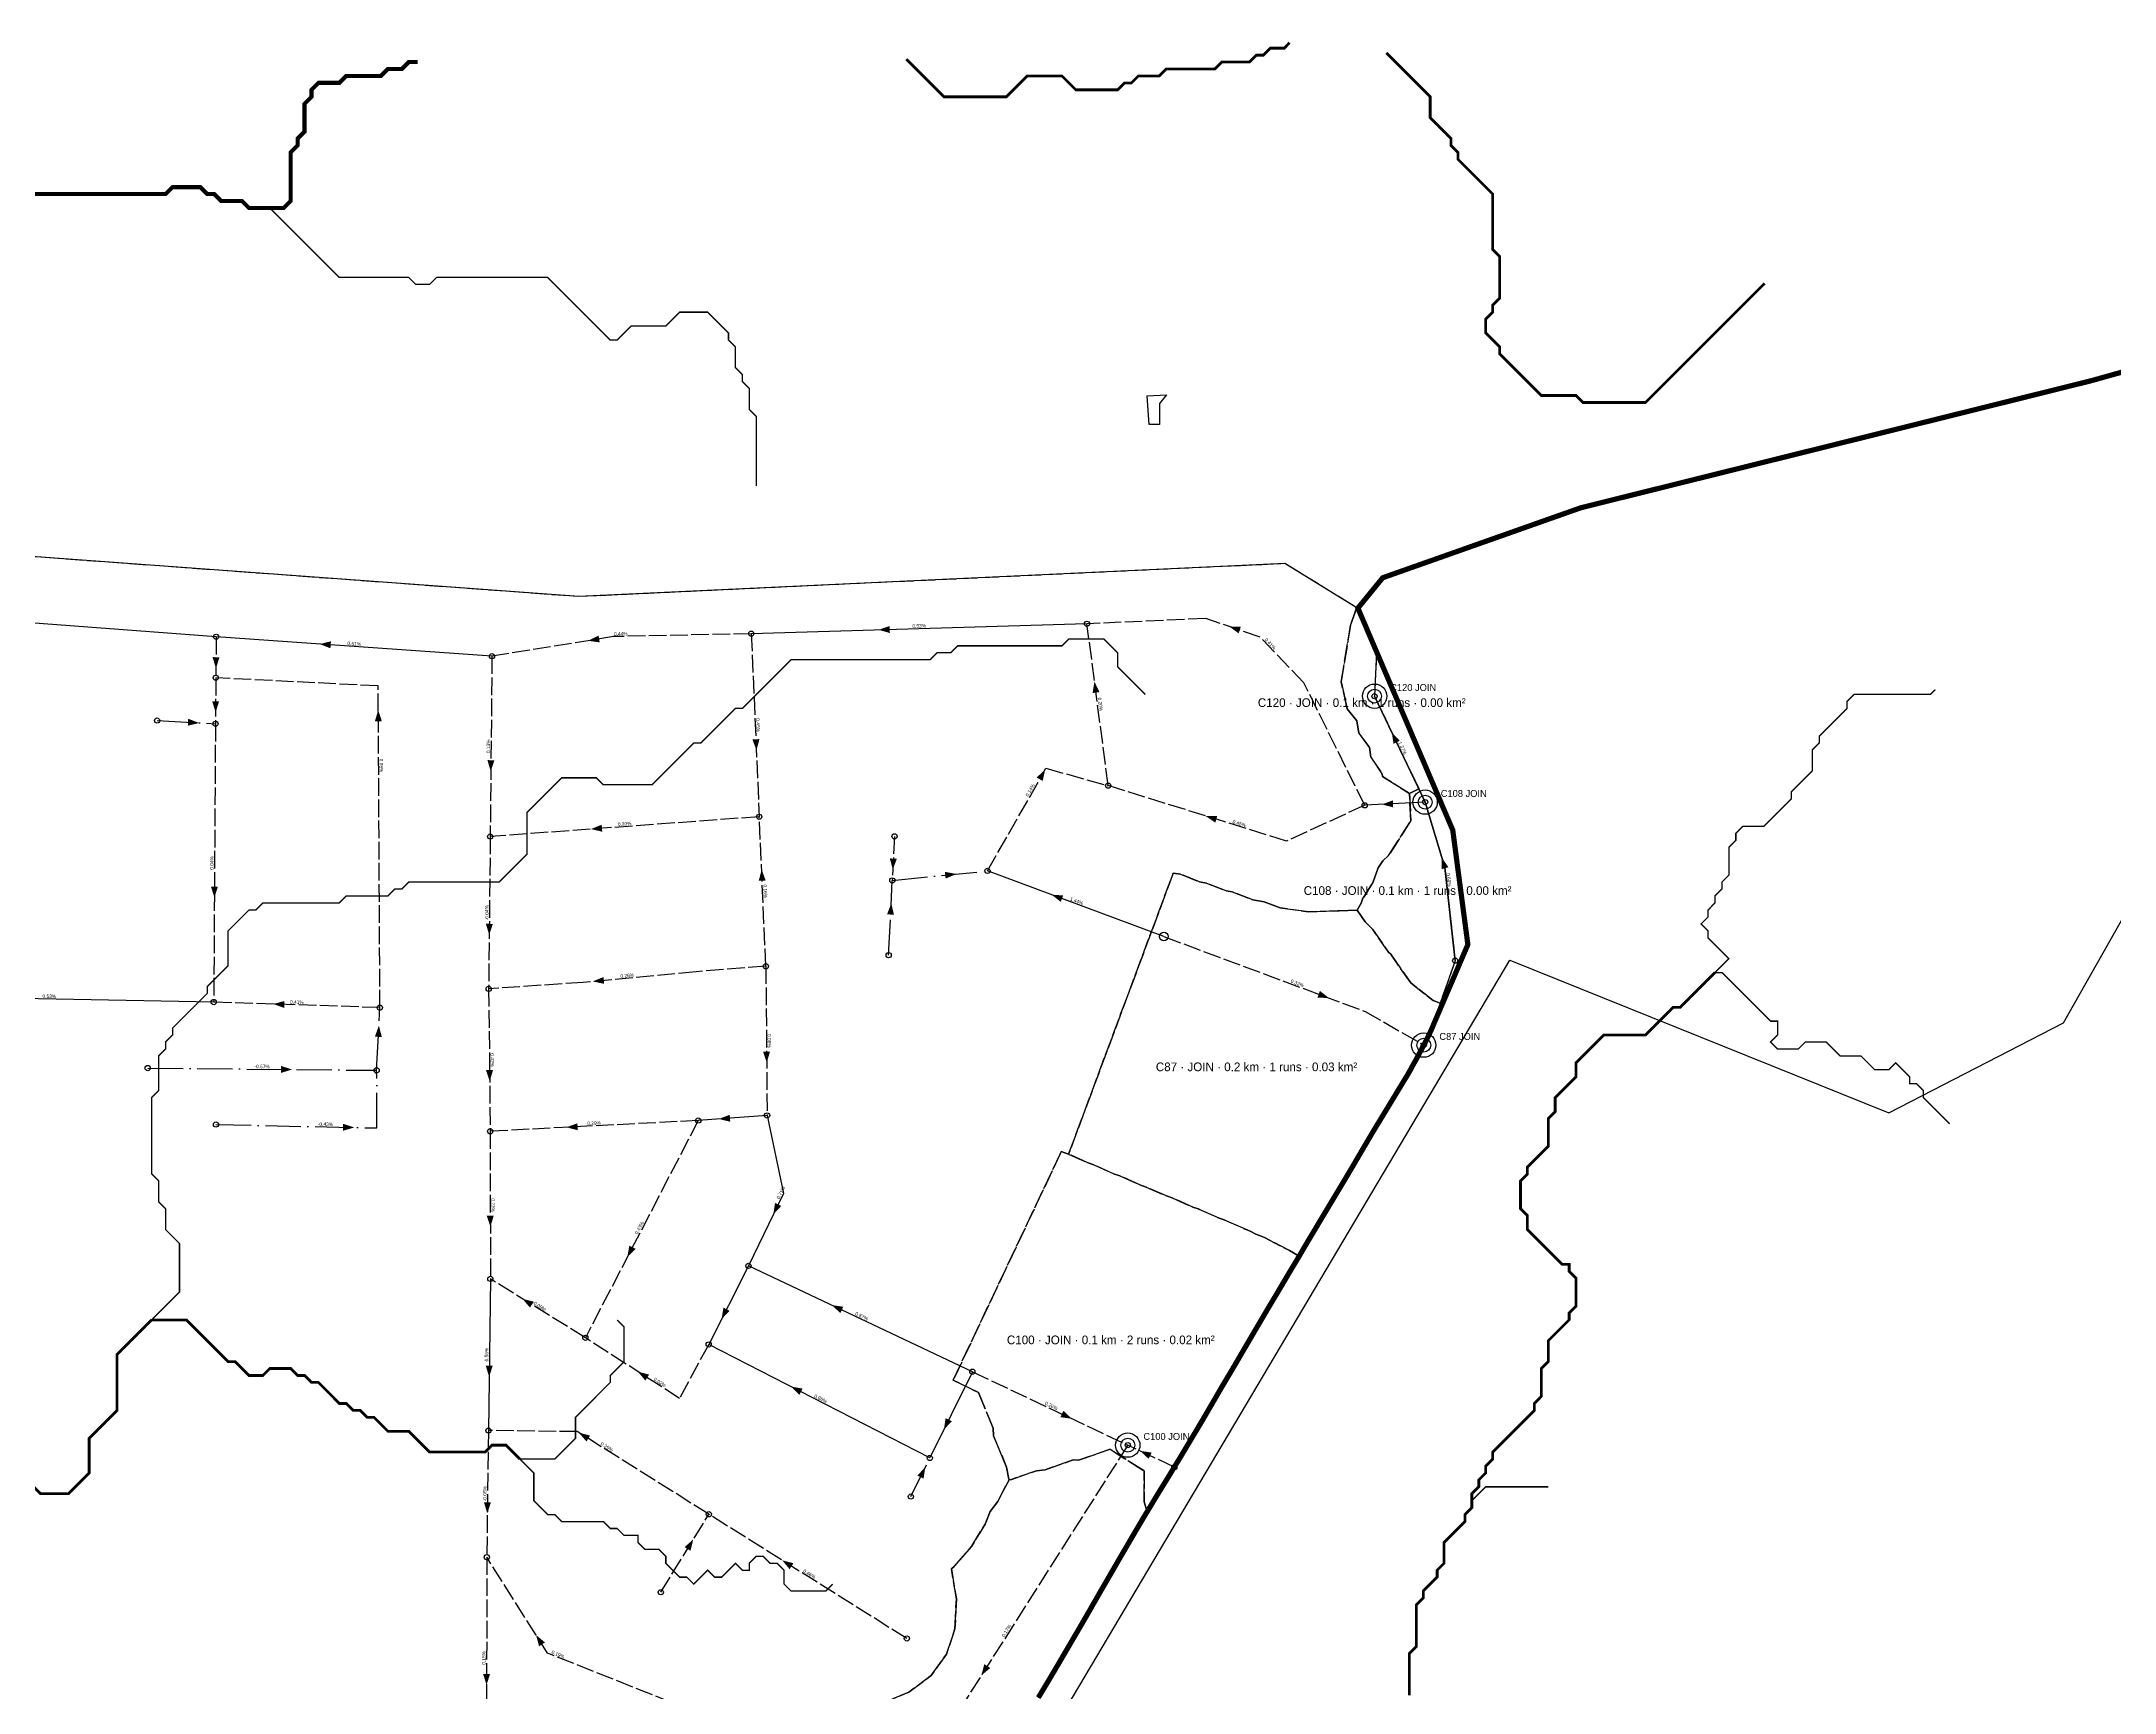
# Model space of a CAD drawing. Header units: metres. Extents: x 442821 to 452274, y 2561971 to 2571293.
# Drawn here: x 447168 to 448362, y 2566910 to 2567860 of the extents above; entities that cross this region are included whole.
import ezdxf
from ezdxf.enums import TextEntityAlignment as Align

# ---------------------------------------------------------------- set-up
doc = ezdxf.new("R2010")
doc.units = ezdxf.units.M
doc.header["$LTSCALE"] = 8
doc.linetypes.add('DASHDOT', pattern=[3.556, 2.54, -0.508, 0, -0.508])
doc.linetypes.add('DASHED', pattern=[1.524, 1.27, -0.254])
for name, color, linetype in [('A_ARROWS', 7, 'Continuous'), ('A_BUILT_2006', 252, 'Continuous'), ('A_CATCH_LABEL', 7, 'Continuous'), ('A_CATCHMENTS', 7, 'Continuous'), ('A_ENVELOPE', 3, 'Continuous'), ('A_GRADIENT', 8, 'Continuous'), ('A_JUNCTIONS', 8, 'Continuous'), ('A_MAIN_PIPE', 5, 'Continuous'), ('A_OUTLET_LABEL', 7, 'Continuous'), ('A_OUTLETS', 7, 'Continuous'), ('A_RUNS', 7, 'Continuous'), ('A_STREAMS', 5, 'Continuous'), ('A_WADI', 4, 'Continuous')]:
    doc.layers.add(name, color=color, linetype=linetype)

msp = doc.modelspace()

# ---------------------------------------------------------------- linework, layer by layer
at = {"layer": 'A_ARROWS', "color": 2}
for points in [[(447328.1, 2567513.5), (447334.7, 2567515.1), (447334.4, 2567511.1)], [(447482.8, 2567515.4), (447488.8, 2567518.4), (447489.4, 2567514.5)], [(447650, 2567521.7), (447656.4, 2567523.9), (447656.5, 2567519.9)], [(447851.9, 2567523.6), (447858.6, 2567523.5), (447857.3, 2567519.7)], [(447268.5, 2567499.5), (447266.5, 2567506), (447270.5, 2567505.9)], [(447774.3, 2567491.9), (447777.2, 2567485.8), (447773.2, 2567485.3)], [(447268.3, 2567474.2), (447266.3, 2567480.6), (447270.3, 2567480.6)], [(447258.8, 2567468.1), (447252.3, 2567466.5), (447252.5, 2567470.5)], [(447361.9, 2567475.5), (447364, 2567469.1), (447360, 2567469.1)], [(447579.7, 2567452.3), (447577.4, 2567458.6), (447581.4, 2567458.8)], [(447426.7, 2567440.2), (447424.8, 2567446.7), (447428.8, 2567446.6)], [(447745.9, 2567441.2), (447744.5, 2567434.7), (447741, 2567436.7)], [(447939.8, 2567421.2), (447946.1, 2567423.5), (447946.3, 2567419.5)], [(447484.4, 2567407), (447490.6, 2567409.5), (447490.9, 2567405.5)], [(447838.3, 2567414.5), (447845, 2567414.6), (447843.9, 2567410.7)], [(447582.7, 2567383.7), (447585, 2567377.4), (447581, 2567377.2)], [(447658.2, 2567383.6), (447656.5, 2567390.1), (447660.5, 2567389.9)], [(447694.8, 2567381.1), (447688.6, 2567378.5), (447688.2, 2567382.4)], [(447267.6, 2567367.5), (447265.6, 2567373.9), (447269.6, 2567373.9)], [(447657.3, 2567364.2), (447658.9, 2567357.7), (447654.9, 2567357.9)], [(447749.6, 2567369.2), (447756.3, 2567368.8), (447754.9, 2567365.1)], [(447425.8, 2567346.1), (447423.9, 2567352.5), (447427.9, 2567352.4)], [(447485.4, 2567319.3), (447491.6, 2567321.8), (447492, 2567317.9)], [(447301.5, 2567306.3), (447307.9, 2567308), (447307.8, 2567304)], [(447362.3, 2567293.8), (447364, 2567287.3), (447360, 2567287.5)], [(447585.6, 2567272.5), (447583.5, 2567278.9), (447587.5, 2567278.9)], [(447312.3, 2567268.6), (447305.9, 2567266.6), (447305.9, 2567270.6)], [(447426.1, 2567261.8), (447424, 2567268.2), (447428, 2567268.2)], [(447558, 2567240.1), (447564.3, 2567242.5), (447564.6, 2567238.5)], [(447348.1, 2567235.2), (447341.6, 2567233.3), (447341.7, 2567237.3)], [(447470.3, 2567235.3), (447476.6, 2567237.6), (447476.8, 2567233.6)], [(447589.4, 2567185.1), (447590.4, 2567191.8), (447594, 2567190)], [(447426.5, 2567178), (447424.4, 2567184.4), (447428.4, 2567184.4)], [(447505.3, 2567160.6), (447506.5, 2567167.2), (447510.1, 2567165.3)], [(447445, 2567136.5), (447451.5, 2567134.9), (447449.3, 2567131.5)], [(447559.6, 2567124.8), (447560.7, 2567131.5), (447564.2, 2567129.6)], [(447623.1, 2567132.9), (447629.7, 2567132), (447628, 2567128.3)], [(447425.8, 2567091.6), (447423.8, 2567098.1), (447427.8, 2567098)], [(447511.4, 2567094.6), (447517.9, 2567092.9), (447515.7, 2567089.5)], [(447599.6, 2567086), (447606.2, 2567084.9), (447604.4, 2567081.3)], [(447687.6, 2567061.2), (447688.6, 2567067.8), (447692.2, 2567066.1)], [(447477.4, 2567059.5), (447483.9, 2567057.8), (447481.8, 2567054.4)], [(447676.9, 2567039.6), (447675.9, 2567033), (447672.3, 2567034.8)], [(447424.7, 2567013), (447422.8, 2567019.4), (447426.8, 2567019.4)], [(447543.3, 2566998), (447541.7, 2566991.5), (447538.3, 2566993.6)], [(447594.5, 2566986), (447601, 2566984.3), (447598.8, 2566980.9)], [(447452.8, 2566943), (447457.9, 2566938.7), (447454.5, 2566936.5)], [(447424.3, 2566914.2), (447422.3, 2566920.6), (447426.3, 2566920.6)]]:
    msp.add_solid(points, dxfattribs=at)
at = {"layer": 'A_ARROWS', "color": 3}
for points in [[(447945.5, 2567462.7), (447950.1, 2567457.8), (447946.5, 2567456.1)], [(447761.3, 2567067.5), (447754.7, 2567068.4), (447756.4, 2567072.1)], [(447800.6, 2567049), (447807.3, 2567048), (447805.5, 2567044.4)]]:
    msp.add_solid(points, dxfattribs=at)
at = {"layer": 'A_ARROWS', "color": 1}
for points in [[(447974.3, 2567390.6), (447978.1, 2567385), (447974.2, 2567383.9)], [(447709.2, 2566919.7), (447710.9, 2566926.2), (447714.3, 2566924)]]:
    msp.add_solid(points, dxfattribs=at)
at = {"layer": 'A_ARROWS', "color": 4}
msp.add_solid([(447909.4, 2567309.7), (447902.7, 2567310), (447904.1, 2567313.8)], dxfattribs=at)
at = {"layer": 'A_BUILT_2006', "color": 252}
msp.add_lwpolyline([(444423.4, 2563343.2), (444431.5, 2563355.3), (444572.9, 2563267.8), (444295.2, 2562786.9), (444363.1, 2562577.1), (444377.7, 2562576.5), (444569.2, 2562604), (444800.1, 2562694.3), (445148.7, 2563361.2), (445469.4, 2563197.5), (445714.6, 2563159.3), (445807.5, 2563389.7), (445994.1, 2563715), (446180.6, 2564037.7), (446320.8, 2564284.9), (446551.4, 2564695.1), (447061.6, 2565726.9), (448013.4, 2567331.6), (448231.6, 2567243.7), (448332.3, 2567295.5), (448412.2, 2567436.6)], dxfattribs=at)
at = {"layer": 'A_CATCHMENTS', "color": 2, "linetype": 'DASHED'}
msp.add_lwpolyline([(445577.2, 2567680.1), (447477.5, 2567541), (447884, 2567560), (447925.3, 2567534.6), (447921.7, 2567524.3), (447916.4, 2567491.7), (447919.8, 2567476.2), (447925.4, 2567469.3), (447926.6, 2567462.2), (447932.7, 2567454), (447933.5, 2567448.4), (447940, 2567438.8), (447940.1, 2567437.3), (447955.7, 2567427.5), (447956.5, 2567411.9), (447943.7, 2567391.8), (447940.3, 2567388.7), (447937.7, 2567384.7), (447934.7, 2567376.6), (447928.7, 2567366.6), (447927.8, 2567364.3), (447925.5, 2567360.3), (447915.2, 2567359.9), (447914.5, 2567359.9), (447897.6, 2567359.3), (447881.2, 2567361.7), (447872.1, 2567365.1), (447865.5, 2567366.2), (447853.6, 2567370.8), (447850.1, 2567371.4), (447838.8, 2567375.9), (447834.7, 2567376.6), (447823.9, 2567381), (447819.7, 2567381.7), (447759.4, 2567219.8), (447755.2, 2567221.3), (447693, 2567089.8), (447707.5, 2567082.6), (447716, 2567062), (447716.2, 2567057.7), (447723.7, 2567039.7), (447725, 2567032.8), (447725.2, 2567032.4), (447718.6, 2567019.9), (447714.2, 2567014.1), (447711.3, 2567006.8), (447703.5, 2566993.9), (447693.6, 2566982.4), (447692, 2566981.1), (447694.8, 2566963.8), (447694, 2566946.6), (447689.1, 2566931.9), (447680.3, 2566919.7), (447667.5, 2566910.1), (447650.6, 2566903)], dxfattribs=at)
at = {"layer": 'A_CATCHMENTS', "color": 3, "linetype": 'DASHED'}
for points in [[(447933.5, 2567448.4), (447932.7, 2567454), (447926.6, 2567462.2), (447925.4, 2567469.3), (447919.8, 2567476.2), (447916.4, 2567491.7), (447921.7, 2567524.3), (447925.3, 2567534.6), (447926, 2567534.2), (447936.7, 2567509.1), (447935.6, 2567483.5), (447961.1, 2567430.1), (447955.7, 2567427.5), (447940.1, 2567437.3), (447940, 2567438.8), (447933.5, 2567448.4)], [(447802.9, 2567019.7), (447802.9, 2567037.5), (447783.3, 2567049.9), (447765.2, 2567043.6), (447762.1, 2567043.8), (447745.9, 2567038.1), (447740.9, 2567037.6), (447726.6, 2567032.6), (447725.2, 2567032.4), (447725, 2567032.8), (447723.7, 2567039.7), (447716.2, 2567057.7), (447716, 2567062), (447707.5, 2567082.6), (447693, 2567089.8), (447755.2, 2567221.3), (447759.4, 2567219.8), (447770.1, 2567215), (447774, 2567213.6), (447785.3, 2567208.6), (447789, 2567207.3), (447800.5, 2567202.2), (447804, 2567200.9), (447815.7, 2567195.8), (447819, 2567194.6), (447831, 2567189.4), (447834, 2567188.3), (447846.2, 2567183), (447849, 2567182), (447863.9, 2567175.5), (447867.3, 2567173.8), (447870.2, 2567172.7), (447872.3, 2567171.8), (447886.7, 2567164.3), (447892.1, 2567161.1), (447891.7, 2567160.3), (447885.4, 2567149.8), (447879.2, 2567139.3), (447873.7, 2567130.1), (447866.7, 2567118.2), (447860.5, 2567107.6), (447854.3, 2567097), (447850.5, 2567090.6), (447848.1, 2567086.6), (447841.9, 2567075.9), (447835.7, 2567065.3), (447827.1, 2567050.9), (447823, 2567044.1), (447820.3, 2567039.7), (447820.3, 2567039.6), (447816.6, 2567033.6), (447810.2, 2567023.2), (447804.6, 2567013.9), (447802.9, 2567019.7)]]:
    msp.add_lwpolyline(points, close=True, dxfattribs=at)
at = {"layer": 'A_CATCHMENTS', "color": 1, "linetype": 'DASHED'}
msp.add_lwpolyline([(447934.4, 2567349.4), (447930.2, 2567353.6), (447925.5, 2567360.3), (447927.8, 2567364.3), (447928.7, 2567366.6), (447934.7, 2567376.6), (447937.7, 2567384.7), (447940.3, 2567388.7), (447943.7, 2567391.8), (447956.5, 2567411.9), (447955.7, 2567427.5), (447961.1, 2567430.1), (447964.7, 2567422.5), (447976, 2567384.8), (447982, 2567331.2), (447973.3, 2567306.8), (447969.3, 2567308.3), (447956.4, 2567318.5), (447944.9, 2567334.9), (447943.6, 2567336.1), (447934.4, 2567349.4)], close=True, dxfattribs=at)
at = {"layer": 'A_CATCHMENTS', "color": 4, "linetype": 'DASHED'}
msp.add_lwpolyline([(447815.7, 2567195.8), (447804, 2567200.9), (447800.5, 2567202.2), (447789, 2567207.3), (447785.3, 2567208.6), (447774, 2567213.6), (447770.1, 2567215), (447759.4, 2567219.8), (447819.7, 2567381.7), (447823.9, 2567381), (447834.7, 2567376.6), (447838.8, 2567375.9), (447850.1, 2567371.4), (447853.6, 2567370.8), (447865.5, 2567366.2), (447872.1, 2567365.1), (447881.2, 2567361.7), (447897.6, 2567359.3), (447914.5, 2567359.9), (447915.2, 2567359.9), (447925.5, 2567360.3), (447930.2, 2567353.6), (447934.4, 2567349.4), (447943.6, 2567336.1), (447944.9, 2567334.9), (447956.4, 2567318.5), (447969.3, 2567308.3), (447973.3, 2567306.8), (447966.8, 2567288.2), (447965.6, 2567285.9), (447964.1, 2567282.9), (447963.9, 2567282.6), (447961.9, 2567278.8), (447961, 2567277.1), (447959.5, 2567274.3), (447957.9, 2567271.5), (447956.4, 2567268.7), (447954.7, 2567265.7), (447948.2, 2567255), (447943.3, 2567246.9), (447935.5, 2567234.1), (447929.3, 2567223.6), (447923.1, 2567213), (447919.2, 2567206.4), (447910.5, 2567191.9), (447904.2, 2567181.4), (447896.1, 2567167.8), (447892.1, 2567161.1), (447886.7, 2567164.3), (447872.3, 2567171.8), (447870.2, 2567172.7), (447867.3, 2567173.8), (447863.9, 2567175.5), (447849, 2567182), (447846.2, 2567183), (447834, 2567188.3), (447831, 2567189.4), (447819, 2567194.6), (447815.7, 2567195.8)], close=True, dxfattribs=at)
at = {"layer": 'A_CATCHMENTS', "color": 1, "linetype": 'DASHED'}
msp.add_lwpolyline([(447650.6, 2566903), (447667.5, 2566910.1), (447680.3, 2566919.7), (447689.1, 2566931.9), (447694, 2566946.6), (447694.8, 2566963.8), (447692, 2566981.1), (447693.6, 2566982.4), (447703.5, 2566993.9), (447711.3, 2567006.8), (447714.2, 2567014.1), (447718.6, 2567019.9), (447725.2, 2567032.4), (447726.6, 2567032.6), (447740.9, 2567037.6), (447745.9, 2567038.1), (447762.1, 2567043.8), (447765.2, 2567043.6), (447783.3, 2567049.9), (447802.9, 2567037.5), (447802.9, 2567019.7), (447804.6, 2567013.9), (447802.6, 2567010.6), (447797.7, 2567002.3), (447791.5, 2566991.7), (447785.4, 2566981.2), (447778.1, 2566968.6), (447773.1, 2566959.9), (447771.4, 2566956.9), (447767, 2566949.3), (447760.8, 2566938.7), (447754.6, 2566928.1), (447748.4, 2566917.6), (447742, 2566906.9)], dxfattribs=at)
at = {"layer": 'A_ENVELOPE', "color": 3}
msp.add_lwpolyline([(445577.2, 2567680.1), (447477.5, 2567541), (447884, 2567560), (447926, 2567534.2), (447926, 2567534.2), (447936.7, 2567509.1), (447935.6, 2567483.5), (447964.7, 2567422.5), (447976, 2567384.8), (447982, 2567331.2), (447966.8, 2567288.2), (447965.6, 2567285.9), (447964.1, 2567282.9), (447963.9, 2567282.6), (447961.9, 2567278.8), (447961, 2567277.1), (447959.5, 2567274.3), (447957.9, 2567271.5), (447956.4, 2567268.7), (447954.7, 2567265.7), (447948.2, 2567255), (447943.3, 2567246.9), (447935.5, 2567234.1), (447929.3, 2567223.6), (447923.1, 2567213), (447919.2, 2567206.4), (447910.5, 2567191.9), (447904.2, 2567181.4), (447896.1, 2567167.8), (447891.7, 2567160.3), (447885.4, 2567149.8), (447879.2, 2567139.3), (447873.7, 2567130.1), (447866.7, 2567118.2), (447860.5, 2567107.6), (447854.3, 2567097), (447850.5, 2567090.6), (447848.1, 2567086.6), (447841.9, 2567075.9), (447835.7, 2567065.3), (447827.1, 2567050.9), (447823, 2567044.1), (447820.3, 2567039.7), (447820.3, 2567039.6), (447816.6, 2567033.6), (447810.2, 2567023.2), (447802.6, 2567010.6), (447797.7, 2567002.3), (447791.5, 2566991.7), (447785.4, 2566981.2), (447778.1, 2566968.6), (447773.1, 2566959.9), (447771.4, 2566956.9), (447767, 2566949.3), (447760.8, 2566938.7), (447754.6, 2566928.1), (447748.4, 2566917.6), (447742, 2566906.9)], dxfattribs=at)
at = {"layer": 'A_JUNCTIONS'}
for centre in [(447770, 2567525.2), (447268.6, 2567517.7), (447576.7, 2567519.5), (447427.4, 2567506.5), (447268.4, 2567494.1), (447935.6, 2567483.5), (447234.6, 2567469.5), (447268.2, 2567467.6), (447782.2, 2567432), (447929.9, 2567420.7), (447964.7, 2567422.5), (447581.3, 2567414.1), (447426.4, 2567402.7), (447659.2, 2567402.8), (447712.7, 2567382.9), (447657.9, 2567377.4), (447655.8, 2567334.4), (447585.1, 2567328), (447982, 2567331.2), (447425.5, 2567315), (447267.2, 2567307.4), (447362.9, 2567304.2), (447963.9, 2567282.6), (447229.2, 2567269.4), (447361, 2567268.1), (447546.2, 2567239.2), (447585.8, 2567242.1), (447268.5, 2567236.9), (447426.4, 2567233), (447575.1, 2567155.5), (447426.5, 2567148), (447481.2, 2567114.1), (447552.2, 2567110.3), (447704, 2567094.6), (447425.4, 2567060.7), (447793.5, 2567052.3), (447679.5, 2567044.9), (447820.3, 2567039.6), (447668.6, 2567022.7), (447552.3, 2567012.5), (447424.4, 2566987.8), (447524.6, 2566967.6), (447666.3, 2566941)]:
    msp.add_circle(centre, 1.5, dxfattribs=at)
at = {"layer": 'A_JUNCTIONS', "color": 30}
msp.add_circle((447814.3, 2567345.1), 2.5, dxfattribs=at)
at = {"layer": 'A_MAIN_PIPE', "color": 5, "const_width": 3}
msp.add_lwpolyline([(448416.3, 2567684.2), (448348.1, 2567665.1), (448054.4, 2567592), (447940.3, 2567551.7), (447926, 2567534.2), (447980.6, 2567406.4), (447989.3, 2567340.5), (447973.8, 2567304.4), (447969.8, 2567295.1), (447968.6, 2567292.2), (447967.2, 2567289.1), (447965.6, 2567285.9), (447964.1, 2567282.9), (447961.9, 2567278.8), (447961, 2567277.1), (447959.5, 2567274.3), (447957.9, 2567271.5), (447956.4, 2567268.7), (447954.7, 2567265.7), (447948.2, 2567255), (447943.3, 2567246.9), (447935.5, 2567234.1), (447929.3, 2567223.6), (447923.1, 2567213), (447919.2, 2567206.4), (447910.5, 2567191.9), (447904.2, 2567181.4), (447896.1, 2567167.8), (447891.7, 2567160.3), (447885.4, 2567149.8), (447879.2, 2567139.3), (447873.7, 2567130.1), (447866.7, 2567118.2), (447860.5, 2567107.6), (447854.3, 2567097), (447850.5, 2567090.6), (447848.1, 2567086.6), (447841.9, 2567075.9), (447835.7, 2567065.3), (447827.1, 2567050.9), (447823, 2567044.1), (447820.3, 2567039.7), (447816.6, 2567033.6), (447810.2, 2567023.2), (447802.6, 2567010.6), (447797.7, 2567002.3), (447791.5, 2566991.7), (447785.4, 2566981.2), (447778.1, 2566968.6), (447773.1, 2566959.9), (447771.4, 2566956.9), (447767, 2566949.3), (447760.8, 2566938.7), (447754.6, 2566928.1), (447748.4, 2566917.6), (447742, 2566906.9)], dxfattribs=at)
at = {"layer": 'A_OUTLETS', "color": 5}
for centre, radius in [((447935.6, 2567483.5), 7), ((447935.6, 2567483.5), 4), ((447964.7, 2567422.5), 7), ((447964.7, 2567422.5), 4), ((447963.9, 2567282.6), 7), ((447963.9, 2567282.6), 4), ((447793.5, 2567052.3), 7), ((447793.5, 2567052.3), 4)]:
    msp.add_circle(centre, radius, dxfattribs=at)
at = {"layer": 'A_RUNS', "color": 2}
for points in [[(447268.6, 2567517.7), (447021.3, 2567536.2)], [(447427.4, 2567506.5), (447268.6, 2567517.7)], [(447770, 2567525.2), (447576.7, 2567519.5)], [(447964.7, 2567422.5), (447929.9, 2567420.7)], [(447814.3, 2567345.1), (447712.7, 2567382.9)], [(447267.2, 2567307.4), (447095.4, 2567310.6), (447078, 2567308)], [(447585.8, 2567242.1), (447546.2, 2567239.2)], [(447585.8, 2567242.1), (447595.2, 2567197.1), (447575.1, 2567155.5)], [(447575.1, 2567155.5), (447552.2, 2567110.3)], [(447704, 2567094.6), (447575.1, 2567155.5)], [(447426.5, 2567148), (447425.4, 2567060.7)], [(447679.5, 2567044.9), (447552.2, 2567110.3)], [(447704, 2567094.6), (447679.5, 2567044.9)]]:
    msp.add_lwpolyline(points, dxfattribs=at)
at = {"layer": 'A_RUNS', "color": 2, "linetype": 'DASHED'}
for points in [[(447929.9, 2567420.7), (447894.9, 2567491.2), (447869.7, 2567517.5), (447838.4, 2567528.2), (447770, 2567525.2)], [(447268.6, 2567517.7), (447268.4, 2567494.1)], [(447576.7, 2567519.5), (447497.3, 2567517.8), (447427.4, 2567506.5)], [(447576.7, 2567519.5), (447581.3, 2567414.1)], [(447782.2, 2567432), (447770, 2567525.2)], [(447427.4, 2567506.5), (447426.4, 2567402.7)], [(447268.4, 2567494.1), (447268.2, 2567467.6)], [(447362.9, 2567304.2), (447361.9, 2567489.4), (447268.4, 2567494.1)], [(447268.2, 2567467.6), (447267.2, 2567307.4)], [(447712.7, 2567382.9), (447746.4, 2567442), (447782.2, 2567432)], [(447929.9, 2567420.7), (447884.9, 2567400.1), (447782.2, 2567432)], [(447581.3, 2567414.1), (447426.4, 2567402.7)], [(447585.1, 2567328), (447581.3, 2567414.1)], [(447426.4, 2567402.7), (447425.5, 2567315)], [(447659.2, 2567402.8), (447657.9, 2567377.4)], [(447585.1, 2567328), (447544.9, 2567324.9), (447480, 2567318.7), (447425.5, 2567315)], [(447585.1, 2567328), (447585.8, 2567242.1)], [(447425.5, 2567315), (447426, 2567271.3), (447426.4, 2567233)], [(447362.9, 2567304.2), (447267.2, 2567307.4)], [(447546.2, 2567239.2), (447426.4, 2567233)], [(447546.2, 2567239.2), (447481.2, 2567114.1)], [(447426.4, 2567233), (447426.5, 2567148)], [(447481.2, 2567114.1), (447426.5, 2567148)], [(447552.2, 2567110.3), (447535.4, 2567079.2), (447481.2, 2567114.1)], [(447425.4, 2567060.7), (447424.4, 2566987.8)], [(447552.3, 2567012.5), (447476.5, 2567060.1), (447425.4, 2567060.7)], [(447524.6, 2566967.6), (447552.3, 2567012.5)], [(447666.3, 2566940.9), (447552.3, 2567012.5)], [(447424.4, 2566987.8), (447424.3, 2566871.8)], [(447531.2, 2566904), (447459.4, 2566932.5), (447424.4, 2566987.8)]]:
    msp.add_lwpolyline(points, dxfattribs=at)
at = {"layer": 'A_RUNS', "color": 3}
msp.add_lwpolyline([(447964.7, 2567422.5), (447935.6, 2567483.5)], dxfattribs=at)
at = {"layer": 'A_RUNS', "color": 2, "linetype": 'DASHDOT'}
for points in [[(447234.6, 2567469.5), (447268.2, 2567467.6)], [(447657.9, 2567377.4), (447712.7, 2567382.9)], [(447655.8, 2567334.4), (447657.9, 2567377.4)], [(447361, 2567268.1), (447362.9, 2567304.2)], [(447229.2, 2567269.4), (447361, 2567268.1)], [(447268.5, 2567236.9), (447361.2, 2567234.9), (447361, 2567268.1)], [(447668.6, 2567022.7), (447679.5, 2567044.9)]]:
    msp.add_lwpolyline(points, dxfattribs=at)
at = {"layer": 'A_RUNS', "color": 1}
msp.add_lwpolyline([(447982, 2567331.2), (447976, 2567384.8), (447964.7, 2567422.5)], dxfattribs=at)
at = {"layer": 'A_RUNS', "color": 4, "linetype": 'DASHED'}
msp.add_lwpolyline([(447814.3, 2567345.1), (447930.1, 2567302), (447963.9, 2567282.6)], dxfattribs=at)
at = {"layer": 'A_RUNS', "color": 3, "linetype": 'DASHED'}
for points in [[(447704, 2567094.6), (447793.5, 2567052.3)], [(447820.3, 2567039.6), (447793.5, 2567052.3)]]:
    msp.add_lwpolyline(points, dxfattribs=at)
at = {"layer": 'A_RUNS', "color": 1, "linetype": 'DASHED'}
msp.add_lwpolyline([(447793.5, 2567052.3), (447656.5, 2566836.9)], dxfattribs=at)
at = {"layer": 'A_STREAMS', "color": 5}
for points, const_width in [([(447886.6, 2567859.7), (447883.6, 2567856.6), (447879.6, 2567856.6), (447875.6, 2567856.6), (447871.6, 2567852.6), (447867.6, 2567852.6), (447863.6, 2567848.6), (447859.6, 2567848.6), (447855.6, 2567848.6), (447851.6, 2567848.6), (447847.6, 2567848.6), (447843.6, 2567844.6), (447839.6, 2567844.6), (447835.6, 2567844.6), (447831.6, 2567844.6), (447827.6, 2567844.6), (447823.6, 2567844.6), (447819.6, 2567844.6), (447815.6, 2567844.6), (447811.6, 2567840.6), (447807.6, 2567840.6), (447803.6, 2567840.6), (447799.6, 2567840.6), (447795.6, 2567836.6), (447791.6, 2567836.6), (447787.6, 2567832.6), (447783.6, 2567832.6), (447779.6, 2567832.6), (447775.6, 2567832.6), (447771.6, 2567832.6), (447767.6, 2567832.6), (447763.6, 2567832.6), (447759.6, 2567836.6), (447755.6, 2567840.6), (447751.6, 2567840.6), (447747.6, 2567840.6), (447743.6, 2567840.6), (447739.6, 2567840.6), (447735.6, 2567840.6), (447731.6, 2567836.6), (447727.6, 2567832.6), (447723.6, 2567828.6), (447719.6, 2567828.6), (447715.6, 2567828.6), (447711.6, 2567828.6), (447707.6, 2567828.6), (447703.6, 2567828.6), (447699.6, 2567828.6), (447695.6, 2567828.6), (447691.6, 2567828.6), (447687.6, 2567828.6), (447683.6, 2567832.6), (447679.6, 2567836.6), (447675.6, 2567840.6), (447671.6, 2567844.6), (447667.6, 2567848.6), (447666, 2567850.2)], 1.6), ([(447384.7, 2567848.6), (447383.5, 2567848.6), (447379.5, 2567848.6), (447375.5, 2567844.6), (447371.5, 2567844.6), (447367.5, 2567844.6), (447363.5, 2567840.6), (447359.5, 2567840.6), (447355.5, 2567840.6), (447351.5, 2567840.6), (447347.5, 2567840.6), (447343.5, 2567840.6), (447339.5, 2567836.6), (447335.5, 2567836.6), (447331.5, 2567836.6), (447327.5, 2567836.6), (447323.5, 2567832.6), (447323.5, 2567828.6), (447319.5, 2567824.6), (447319.5, 2567820.6), (447319.5, 2567816.6), (447319.5, 2567812.6), (447319.5, 2567808.6), (447315.5, 2567804.6), (447315.5, 2567800.6), (447311.5, 2567796.6), (447311.5, 2567792.6), (447311.5, 2567788.6), (447311.5, 2567784.6), (447311.5, 2567780.6), (447311.5, 2567776.6), (447311.5, 2567772.6), (447311.5, 2567768.6), (447307.5, 2567764.6), (447303.5, 2567764.6), (447299.5, 2567764.6)], 2.4), ([(448160.2, 2567721.1), (448159.6, 2567720.6), (448155.6, 2567716.6), (448151.6, 2567712.6), (448147.6, 2567708.6), (448143.6, 2567704.6), (448139.6, 2567700.6), (448135.6, 2567696.6), (448131.6, 2567692.6), (448127.6, 2567688.6), (448123.6, 2567684.6), (448119.6, 2567680.6), (448115.6, 2567676.6), (448111.6, 2567672.6), (448107.6, 2567668.6), (448103.6, 2567664.6), (448099.6, 2567660.6), (448095.6, 2567656.6), (448091.6, 2567652.6), (448087.6, 2567652.6), (448083.6, 2567652.6), (448079.6, 2567652.6), (448075.6, 2567652.6), (448071.6, 2567652.6), (448067.6, 2567652.6), (448063.6, 2567652.6), (448059.6, 2567652.6), (448055.6, 2567652.6), (448051.6, 2567656.6), (448047.6, 2567656.6), (448043.6, 2567656.6), (448039.6, 2567656.6), (448035.6, 2567656.6), (448031.6, 2567656.6), (448027.6, 2567660.6), (448023.6, 2567664.6), (448019.6, 2567668.6), (448015.6, 2567672.6), (448011.6, 2567676.6), (448007.6, 2567680.6), (448007.6, 2567684.6), (448003.6, 2567688.6), (447999.6, 2567692.6), (447999.6, 2567696.6), (447999.6, 2567700.6), (448003.6, 2567704.6), (448003.6, 2567708.6), (448007.6, 2567712.6), (448007.6, 2567716.6), (448007.6, 2567720.6), (448007.6, 2567724.6), (448007.6, 2567728.6), (448007.6, 2567732.6), (448007.6, 2567736.6), (448003.6, 2567740.6), (448003.6, 2567744.6), (448003.6, 2567748.6), (448003.6, 2567752.6), (448003.6, 2567756.6), (448003.6, 2567760.6), (448003.6, 2567764.6), (448003.6, 2567768.6), (448003.6, 2567772.6), (447999.6, 2567776.6), (447995.6, 2567780.6), (447991.6, 2567784.6), (447987.6, 2567788.6), (447983.6, 2567792.6), (447983.6, 2567796.6), (447979.6, 2567800.6), (447979.6, 2567804.6), (447975.6, 2567808.6), (447971.6, 2567812.6), (447967.6, 2567816.6), (447967.6, 2567820.6), (447967.6, 2567824.6), (447967.6, 2567828.6), (447963.6, 2567832.6), (447959.6, 2567836.6), (447955.6, 2567840.6), (447951.6, 2567844.6), (447947.6, 2567848.6), (447943.6, 2567852.6), (447942.3, 2567853.9)], 1.6), ([(447299.5, 2567764.6), (447295.5, 2567764.6), (447291.5, 2567764.6), (447287.5, 2567764.6), (447283.5, 2567768.6), (447279.5, 2567768.6), (447275.5, 2567768.6), (447271.5, 2567768.6), (447267.5, 2567772.6), (447263.5, 2567772.6), (447259.5, 2567776.6), (447255.5, 2567776.6), (447251.5, 2567776.6), (447247.5, 2567776.6), (447243.5, 2567776.6), (447239.5, 2567772.6), (447235.5, 2567772.6), (447231.5, 2567772.6), (447227.5, 2567772.6), (447223.5, 2567772.6), (447219.5, 2567772.6), (447215.5, 2567772.6), (447211.5, 2567772.6), (447207.5, 2567772.6), (447203.5, 2567772.6), (447199.5, 2567772.6), (447195.5, 2567772.6), (447191.5, 2567772.6), (447187.5, 2567772.6), (447183.5, 2567772.6), (447179.5, 2567772.6), (447175.5, 2567772.6), (447171.5, 2567772.6), (447167.5, 2567772.6), (447163.5, 2567772.6)], 2.4), ([(447579.6, 2567604.5), (447579.6, 2567608.5), (447579.6, 2567612.5), (447579.6, 2567616.5), (447579.6, 2567620.5), (447579.6, 2567624.5), (447579.6, 2567628.5), (447579.6, 2567632.5), (447579.6, 2567636.5), (447579.6, 2567640.5), (447579.6, 2567644.5), (447575.6, 2567648.5), (447575.6, 2567652.6), (447575.6, 2567656.6), (447575.6, 2567660.6), (447571.6, 2567664.6), (447571.6, 2567668.6), (447567.6, 2567672.6), (447567.6, 2567676.6), (447567.6, 2567680.6), (447567.6, 2567684.6), (447563.6, 2567688.6), (447563.6, 2567692.6), (447559.6, 2567696.6), (447555.6, 2567700.6), (447551.6, 2567704.6), (447547.6, 2567704.6), (447543.6, 2567704.6), (447539.6, 2567704.6), (447535.5, 2567704.6), (447531.5, 2567700.6), (447527.5, 2567696.6), (447523.5, 2567696.6), (447519.5, 2567696.6), (447515.5, 2567696.6), (447511.5, 2567696.6), (447507.5, 2567696.6), (447503.5, 2567692.6), (447499.5, 2567688.6), (447495.5, 2567688.6), (447491.5, 2567692.6), (447487.5, 2567696.6), (447483.5, 2567700.6), (447479.5, 2567704.6), (447475.5, 2567708.6), (447471.5, 2567712.6), (447467.5, 2567716.6), (447463.5, 2567720.6), (447459.5, 2567724.6), (447455.5, 2567724.6), (447451.5, 2567724.6), (447447.5, 2567724.6), (447443.5, 2567724.6), (447439.5, 2567724.6), (447435.5, 2567724.6), (447431.5, 2567724.6), (447427.5, 2567724.6), (447423.5, 2567724.6), (447419.5, 2567724.6), (447415.5, 2567724.6), (447411.5, 2567724.6), (447407.5, 2567724.6), (447403.5, 2567724.6), (447399.5, 2567724.6), (447395.5, 2567724.6), (447391.5, 2567720.6), (447387.5, 2567720.6), (447383.5, 2567720.6), (447379.5, 2567724.6), (447375.5, 2567724.6), (447371.5, 2567724.6), (447367.5, 2567724.6), (447363.5, 2567724.6), (447359.5, 2567724.6), (447355.5, 2567724.6), (447351.5, 2567724.6), (447347.5, 2567724.6), (447343.5, 2567724.6), (447339.5, 2567724.6), (447335.5, 2567728.6), (447331.5, 2567732.6), (447327.5, 2567736.6), (447323.5, 2567740.6), (447319.5, 2567744.6), (447315.5, 2567748.6), (447311.5, 2567752.6), (447307.5, 2567756.6), (447303.5, 2567760.6), (447299.5, 2567764.6)], 0.8), ([(447803.6, 2567484.5), (447799.6, 2567488.5), (447795.6, 2567492.5), (447791.6, 2567496.5), (447787.6, 2567500.5), (447787.6, 2567504.5), (447787.6, 2567508.5), (447783.6, 2567512.5), (447779.6, 2567516.5), (447775.6, 2567516.5), (447771.6, 2567516.5), (447767.6, 2567516.5), (447763.6, 2567516.5), (447759.6, 2567516.5), (447755.6, 2567512.5), (447751.6, 2567512.5), (447747.6, 2567512.5), (447743.6, 2567512.5), (447739.6, 2567512.5), (447735.6, 2567512.5), (447731.6, 2567512.5), (447727.6, 2567512.5), (447723.6, 2567512.5), (447719.6, 2567512.5), (447715.6, 2567512.5), (447711.6, 2567512.5), (447707.6, 2567512.5), (447703.6, 2567512.5), (447699.6, 2567512.5), (447695.6, 2567512.5), (447691.6, 2567508.5), (447687.6, 2567508.5), (447683.6, 2567508.5), (447679.6, 2567504.5), (447675.6, 2567504.5), (447671.6, 2567504.5), (447667.6, 2567504.5), (447663.6, 2567504.5), (447659.6, 2567504.5), (447655.6, 2567504.5), (447651.6, 2567504.5), (447647.6, 2567504.5), (447643.6, 2567504.5), (447639.6, 2567504.5), (447635.6, 2567504.5), (447631.6, 2567504.5), (447627.6, 2567504.5), (447623.6, 2567504.5), (447619.6, 2567504.5), (447615.6, 2567504.5), (447611.6, 2567504.5), (447607.6, 2567504.5), (447603.6, 2567504.5), (447599.6, 2567504.5), (447595.6, 2567500.5), (447591.6, 2567496.5), (447587.6, 2567492.5), (447583.6, 2567488.5), (447579.6, 2567484.5), (447575.6, 2567480.5), (447571.6, 2567476.5), (447567.6, 2567476.5), (447563.6, 2567472.5), (447559.6, 2567468.5), (447555.6, 2567464.5), (447551.6, 2567460.5), (447547.6, 2567456.5), (447543.6, 2567456.5), (447539.6, 2567452.5), (447535.5, 2567448.5), (447531.5, 2567444.5), (447527.5, 2567440.5), (447523.5, 2567436.5), (447519.5, 2567432.5), (447515.5, 2567432.5), (447511.5, 2567432.5), (447507.5, 2567432.5), (447503.5, 2567432.5), (447499.5, 2567432.5), (447495.5, 2567432.5), (447491.5, 2567432.5), (447487.5, 2567436.5), (447483.5, 2567436.5), (447479.5, 2567436.5), (447475.5, 2567436.5), (447471.5, 2567436.5), (447467.5, 2567436.5), (447463.5, 2567432.5), (447459.5, 2567428.5), (447455.5, 2567424.5), (447451.5, 2567420.5), (447447.5, 2567416.5), (447447.5, 2567412.5), (447447.5, 2567408.5), (447447.5, 2567404.5), (447447.5, 2567400.5), (447447.5, 2567396.5), (447447.5, 2567392.5), (447443.5, 2567388.5), (447439.5, 2567384.5), (447435.5, 2567380.5), (447431.5, 2567376.5), (447427.5, 2567376.5), (447423.5, 2567376.5), (447419.5, 2567376.5), (447415.5, 2567376.5), (447411.5, 2567376.5), (447407.5, 2567376.5), (447403.5, 2567376.5), (447399.5, 2567376.5), (447395.5, 2567376.5), (447391.5, 2567376.5), (447387.5, 2567376.5), (447383.5, 2567376.5), (447379.5, 2567376.5), (447375.5, 2567372.5), (447371.5, 2567372.5), (447367.5, 2567368.5), (447363.5, 2567368.5), (447359.5, 2567368.5), (447355.5, 2567368.5), (447351.5, 2567368.5), (447347.5, 2567368.5), (447343.5, 2567368.5), (447339.5, 2567364.5), (447335.5, 2567364.5), (447331.5, 2567364.5), (447327.5, 2567364.5), (447323.5, 2567364.5), (447319.5, 2567364.5), (447315.5, 2567364.5), (447311.5, 2567364.5), (447307.5, 2567364.5), (447303.5, 2567364.5), (447299.5, 2567364.5), (447295.5, 2567364.5), (447291.5, 2567360.4), (447287.5, 2567360.4), (447283.5, 2567356.4), (447279.5, 2567352.4), (447275.5, 2567348.4), (447275.5, 2567344.4), (447275.5, 2567340.4), (447275.5, 2567336.4), (447275.5, 2567332.4), (447275.5, 2567328.4), (447271.5, 2567324.4), (447267.5, 2567320.4), (447263.5, 2567316.4), (447263.5, 2567312.4), (447259.5, 2567308.4), (447255.5, 2567304.4), (447251.5, 2567300.4), (447247.5, 2567296.4), (447243.5, 2567292.4), (447243.5, 2567288.4), (447239.5, 2567284.4), (447239.5, 2567280.4), (447235.5, 2567276.4), (447235.5, 2567272.4), (447235.5, 2567268.4), (447235.5, 2567264.4), (447235.5, 2567260.4), (447235.5, 2567256.4), (447231.5, 2567252.4), (447231.5, 2567248.4), (447231.5, 2567244.4), (447231.5, 2567240.4), (447231.5, 2567236.4), (447231.5, 2567232.4), (447231.5, 2567228.4), (447231.5, 2567224.4), (447231.5, 2567220.4), (447231.5, 2567216.4), (447231.5, 2567212.4), (447231.5, 2567208.4), (447235.5, 2567204.4), (447235.5, 2567200.4), (447235.5, 2567196.4), (447235.5, 2567192.4), (447239.5, 2567188.4), (447239.5, 2567184.4), (447239.5, 2567180.4), (447239.5, 2567176.4), (447243.5, 2567172.4), (447247.5, 2567168.4), (447247.5, 2567164.4), (447247.5, 2567160.4), (447247.5, 2567156.4), (447247.5, 2567152.4), (447247.5, 2567148.4), (447247.5, 2567144.4), (447247.5, 2567140.4), (447243.5, 2567136.4), (447239.5, 2567132.4), (447235.5, 2567128.4), (447231.5, 2567124.4)], 0.8), ([(448258.5, 2567487.3), (448255.6, 2567484.5), (448251.6, 2567484.5), (448247.6, 2567484.5), (448243.6, 2567484.5), (448239.6, 2567484.5), (448235.6, 2567484.5), (448231.6, 2567484.5), (448227.6, 2567484.5), (448223.6, 2567484.5), (448219.6, 2567484.5), (448215.6, 2567484.5), (448211.6, 2567484.5), (448207.6, 2567480.5), (448207.6, 2567476.5), (448203.6, 2567472.5), (448199.6, 2567468.5), (448195.6, 2567464.5), (448191.6, 2567460.5), (448191.6, 2567456.5), (448187.6, 2567452.5), (448187.6, 2567448.5), (448187.6, 2567444.5), (448187.6, 2567440.5), (448183.6, 2567436.5), (448179.6, 2567432.5), (448175.6, 2567428.5), (448175.6, 2567424.5), (448171.6, 2567420.5), (448167.6, 2567416.5), (448163.6, 2567412.5), (448159.6, 2567408.5), (448155.6, 2567408.5), (448151.6, 2567408.5), (448147.6, 2567408.5), (448143.6, 2567404.5), (448143.6, 2567400.5), (448139.6, 2567396.5), (448139.6, 2567392.5), (448139.6, 2567388.5), (448139.6, 2567384.5), (448139.6, 2567380.5), (448135.6, 2567376.5), (448135.6, 2567372.5), (448131.6, 2567368.5), (448131.6, 2567364.5), (448127.6, 2567360.4), (448127.6, 2567356.4), (448123.6, 2567352.4), (448127.6, 2567348.4), (448127.6, 2567344.4), (448131.6, 2567340.4), (448135.6, 2567336.4), (448139.6, 2567332.4), (448135.6, 2567328.4), (448131.6, 2567324.4)], 0.8), ([(448131.6, 2567324.4), (448127.6, 2567320.4), (448123.6, 2567316.4), (448119.6, 2567312.4), (448115.6, 2567308.4), (448111.6, 2567304.4), (448107.6, 2567304.4), (448103.6, 2567300.4), (448099.6, 2567296.4), (448095.6, 2567292.4), (448091.6, 2567288.4), (448087.6, 2567288.4), (448083.6, 2567288.4), (448079.6, 2567288.4), (448075.6, 2567288.4), (448071.6, 2567288.4), (448067.6, 2567288.4), (448063.6, 2567284.4), (448059.6, 2567280.4), (448055.6, 2567276.4), (448051.6, 2567272.4), (448051.6, 2567268.4), (448051.6, 2567264.4), (448047.6, 2567260.4), (448043.6, 2567256.4), (448039.6, 2567252.4), (448039.6, 2567248.4), (448039.6, 2567244.4), (448035.6, 2567240.4), (448035.6, 2567236.4), (448035.6, 2567232.4), (448035.6, 2567228.4), (448035.6, 2567224.4), (448031.6, 2567220.4), (448027.6, 2567216.4), (448023.6, 2567212.4), (448023.6, 2567208.4), (448019.6, 2567204.4), (448019.6, 2567200.4), (448019.6, 2567196.4), (448019.6, 2567192.4), (448019.6, 2567188.4), (448023.6, 2567184.4), (448023.6, 2567180.4), (448023.6, 2567176.4), (448027.6, 2567172.4), (448031.6, 2567168.4), (448035.6, 2567164.4), (448039.6, 2567160.4), (448043.6, 2567156.4), (448047.6, 2567156.4), (448047.6, 2567152.4), (448051.6, 2567148.4), (448051.6, 2567144.4), (448051.6, 2567140.4), (448051.6, 2567136.4), (448051.6, 2567132.4), (448047.6, 2567128.4), (448047.6, 2567124.4), (448043.6, 2567120.4), (448039.6, 2567116.4), (448035.6, 2567112.4), (448035.6, 2567108.4), (448035.6, 2567104.4), (448035.6, 2567100.4), (448031.6, 2567096.4), (448031.6, 2567092.4), (448031.6, 2567088.4), (448031.6, 2567084.4), (448031.6, 2567080.4), (448027.6, 2567076.3), (448027.6, 2567072.3), (448023.6, 2567068.3), (448019.6, 2567064.3), (448015.6, 2567060.3), (448011.6, 2567056.3), (448007.6, 2567052.3), (448003.6, 2567048.3), (448003.6, 2567044.3), (447999.6, 2567040.3), (447999.6, 2567036.3), (447995.6, 2567032.3), (447995.6, 2567028.3), (447991.6, 2567024.3), (447991.6, 2567020.3)], 1.6), ([(448266.7, 2567237.3), (448263.6, 2567240.4), (448259.6, 2567244.4), (448255.6, 2567248.4), (448251.6, 2567252.4), (448251.6, 2567256.4), (448247.6, 2567260.4), (448243.6, 2567260.4), (448243.6, 2567264.4), (448239.6, 2567268.4), (448235.6, 2567272.4), (448231.6, 2567268.4), (448227.6, 2567268.4), (448223.6, 2567268.4), (448219.6, 2567272.4), (448215.6, 2567276.4), (448211.6, 2567276.4), (448207.6, 2567276.4), (448203.6, 2567276.4), (448199.6, 2567280.4), (448195.6, 2567284.4), (448191.6, 2567284.4), (448187.6, 2567284.4), (448183.6, 2567284.4), (448179.6, 2567280.4), (448175.6, 2567280.4), (448171.6, 2567280.4), (448167.6, 2567280.4), (448163.6, 2567284.4), (448167.6, 2567288.4), (448167.6, 2567292.4), (448167.6, 2567296.4), (448163.6, 2567296.4), (448159.6, 2567300.4), (448155.6, 2567304.4), (448151.6, 2567308.4), (448147.6, 2567312.4), (448143.6, 2567316.4), (448139.6, 2567320.4), (448135.6, 2567324.4), (448131.6, 2567324.4)], 0.8), ([(447231.5, 2567124.4), (447227.5, 2567120.4), (447223.5, 2567116.4), (447219.5, 2567112.4), (447215.5, 2567108.4), (447211.5, 2567104.4), (447211.5, 2567100.4), (447211.5, 2567096.4), (447211.5, 2567092.4), (447211.5, 2567088.4), (447211.5, 2567084.4), (447211.5, 2567080.4), (447211.5, 2567076.3), (447211.5, 2567072.3), (447207.5, 2567068.3), (447203.5, 2567064.3), (447199.5, 2567060.3), (447195.5, 2567056.3), (447195.5, 2567052.3), (447195.5, 2567048.3), (447195.5, 2567044.3), (447195.5, 2567040.3), (447195.5, 2567036.3), (447191.5, 2567032.3), (447187.5, 2567028.3), (447183.5, 2567024.3), (447179.5, 2567024.3), (447175.5, 2567024.3), (447171.5, 2567024.3), (447167.5, 2567024.3), (447163.5, 2567028.3)], 1.6), ([(447443.5, 2567044.3), (447439.5, 2567048.3), (447435.5, 2567052.3), (447431.5, 2567052.3), (447427.5, 2567052.3), (447423.5, 2567048.3), (447419.5, 2567048.3), (447415.5, 2567048.3), (447411.5, 2567048.3), (447407.5, 2567048.3), (447403.5, 2567048.3), (447399.5, 2567048.3), (447395.5, 2567048.3), (447391.5, 2567048.3), (447387.5, 2567052.3), (447383.5, 2567056.3), (447379.5, 2567060.3), (447375.5, 2567060.3), (447371.5, 2567060.3), (447367.5, 2567060.3), (447363.5, 2567064.3), (447359.5, 2567068.3), (447355.5, 2567068.3), (447351.5, 2567072.3), (447347.5, 2567072.3), (447343.5, 2567076.3), (447339.5, 2567076.3), (447335.5, 2567080.4), (447331.5, 2567084.4), (447327.5, 2567088.4), (447323.5, 2567088.4), (447319.5, 2567092.4), (447315.5, 2567092.4), (447311.5, 2567096.4), (447307.5, 2567096.4), (447303.5, 2567096.4), (447299.5, 2567096.4), (447295.5, 2567092.4), (447291.5, 2567092.4), (447287.5, 2567092.4), (447283.5, 2567096.4), (447279.5, 2567100.4), (447275.5, 2567100.4), (447271.5, 2567104.4), (447267.5, 2567108.4), (447263.5, 2567112.4), (447259.5, 2567116.4), (447255.5, 2567120.4), (447251.5, 2567124.4), (447247.5, 2567124.4), (447243.5, 2567124.4), (447239.5, 2567124.4), (447235.5, 2567124.4), (447231.5, 2567124.4)], 1.6), ([(447499.5, 2567124.4), (447503.5, 2567120.4), (447503.5, 2567116.4), (447503.5, 2567112.4), (447503.5, 2567108.4), (447503.5, 2567104.4), (447503.5, 2567100.4), (447499.5, 2567096.4), (447495.5, 2567092.4), (447495.5, 2567088.4), (447491.5, 2567084.4), (447487.5, 2567080.4), (447483.5, 2567076.3), (447479.5, 2567072.3), (447475.5, 2567068.3), (447475.5, 2567064.3), (447475.5, 2567060.3), (447475.5, 2567056.3), (447471.5, 2567052.3), (447467.5, 2567048.3), (447463.5, 2567044.3), (447459.5, 2567044.3), (447455.5, 2567044.3), (447451.5, 2567044.3), (447447.5, 2567044.3), (447443.5, 2567044.3)], 0.8), ([(447623.6, 2566972.3), (447619.6, 2566968.3), (447615.6, 2566968.3), (447611.6, 2566968.3), (447607.6, 2566968.3), (447603.6, 2566968.3), (447599.6, 2566968.3), (447595.6, 2566972.3), (447595.6, 2566976.3), (447595.6, 2566980.3), (447591.6, 2566984.3), (447587.6, 2566984.3), (447583.6, 2566988.3), (447579.6, 2566988.3), (447575.6, 2566984.3), (447575.6, 2566980.3), (447571.6, 2566980.3), (447567.6, 2566984.3), (447563.6, 2566980.3), (447559.6, 2566976.3), (447555.6, 2566976.3), (447551.6, 2566980.3), (447547.6, 2566976.3), (447543.6, 2566972.3), (447539.6, 2566976.3), (447535.5, 2566976.3), (447531.5, 2566980.3), (447527.5, 2566984.3), (447527.5, 2566988.3), (447523.5, 2566992.3), (447519.5, 2566992.3), (447515.5, 2566992.3), (447511.5, 2566996.3), (447511.5, 2567000.3), (447507.5, 2567000.3), (447503.5, 2567000.3), (447499.5, 2567004.3), (447495.5, 2567004.3), (447491.5, 2567008.3), (447487.5, 2567008.3), (447483.5, 2567008.3), (447479.5, 2567008.3), (447475.5, 2567008.3), (447471.5, 2567008.3), (447467.5, 2567008.3), (447463.5, 2567012.3), (447459.5, 2567012.3), (447455.5, 2567016.3), (447451.5, 2567020.3), (447451.5, 2567024.3), (447451.5, 2567028.3), (447451.5, 2567032.3), (447451.5, 2567036.3), (447447.5, 2567040.3), (447443.5, 2567044.3)], 0.8), ([(448035.6, 2567028.3), (448031.6, 2567028.3), (448027.6, 2567028.3), (448023.6, 2567028.3), (448019.6, 2567028.3), (448015.6, 2567028.3), (448011.6, 2567028.3), (448007.6, 2567028.3), (448003.6, 2567028.3), (447999.6, 2567028.3), (447995.6, 2567024.3), (447991.6, 2567020.3)], 0.8), ([(447991.6, 2567020.3), (447991.6, 2567016.3), (447987.6, 2567012.3), (447987.6, 2567008.3), (447983.6, 2567004.3), (447979.6, 2567000.3), (447975.6, 2566996.3), (447975.6, 2566992.3), (447975.6, 2566988.3), (447975.6, 2566984.3), (447971.6, 2566980.3), (447971.6, 2566976.3), (447967.6, 2566972.3), (447963.6, 2566968.3), (447963.6, 2566964.3), (447959.6, 2566960.3), (447959.6, 2566956.3), (447959.6, 2566952.3), (447959.6, 2566948.3), (447959.6, 2566944.3), (447959.6, 2566940.3), (447959.6, 2566936.3), (447955.6, 2566932.3), (447955.6, 2566928.3), (447955.6, 2566924.3), (447955.6, 2566920.3), (447955.6, 2566916.3), (447955.6, 2566912.3), (447955.6, 2566908.3)], 1.6)]:
    msp.add_lwpolyline(points, dxfattribs=dict(at, const_width=const_width))
at = {"layer": 'A_WADI', "color": 4}
msp.add_lwpolyline([(447811.8, 2567652), (447811.8, 2567640), (447805.8, 2567640), (447804.7, 2567656.4), (447815.8, 2567657), (447811.8, 2567652)], close=True, dxfattribs=at)

# ---------------------------------------------------------------- texts
at = {"layer": 'A_CATCH_LABEL', "color": 3}
for s, p in [('C120 · JOIN · 0.1 km · 1 runs · 0.00 km²', (447928.2, 2567479.8)), ('C100 · JOIN · 0.1 km · 2 runs · 0.02 km²', (447783.7, 2567112.9))]:
    msp.add_text(s, height=5, dxfattribs=at).set_placement(p, align=Align.MIDDLE_CENTER)
at = {"layer": 'A_CATCH_LABEL', "color": 1}
msp.add_text('C108 · JOIN · 0.1 km · 1 runs · 0.00 km²', height=5, dxfattribs=at).set_placement((447954.6, 2567371.6), align=Align.MIDDLE_CENTER)
at = {"layer": 'A_CATCH_LABEL', "color": 4}
msp.add_text('C87 · JOIN · 0.2 km · 1 runs · 0.03 km²', height=5, dxfattribs=at).set_placement((447867.6, 2567270.1), align=Align.MIDDLE_CENTER)
at = {"layer": 'A_GRADIENT', "color": 2}
for s, rotation, p in [('0.51%', 355.9661, (447348, 2567512.1)), ('0.44%', 1.2947, (447501.6, 2567517.8)), ('0.53%', 1.6838, (447673.4, 2567522.4)), ('0.41%', 313.8612, (447874.4, 2567512.6)), ('0.20%', 277.4402, (447776.1, 2567478.6)), ('0.45%', -87.4853, (447579, 2567466.8)), ('0.13%', 89.4557, (447426.9, 2567454.6)), ('0.08%', 270.31, (447362.1, 2567443.6)), ('0.14%', 60.3389, (447738.7, 2567428.6)), ('0.20%', 4.2228, (447503.9, 2567408.4)), ('0.45%', 342.7779, (447857.2, 2567408.7)), ('0.04%', 89.6348, (447267.7, 2567387.5)), ('0.16%', 272.5147, (447583.2, 2567371.1)), ('-0.04%', 89.4557, (447426, 2567358.8)), ('1.44%', 339.5875, (447763.5, 2567364)), ('0.26%', 5.4249, (447505.4, 2567321.1)), ('0.53%', 358.9147, (447172.5, 2567309.2)), ('0.41%', 358.1218, (447315, 2567305.8)), ('0.06%', -89.5425, (447585.5, 2567285.1)), ('0.42%', -89.4334, (447426, 2567274)), ('-0.57%', -0.5652, (447295.1, 2567268.7)), ('0.29%', 2.9324, (447486.3, 2567236.1)), ('-0.43%', -1.2477, (447331.5, 2567235.5)), ('0.23%', -89.9476, (447426.4, 2567190.5)), ('0.71%', 64.1855, (447595.2, 2567197)), ('0.43%', 62.5508, (447513.7, 2567176.6)), ('-0.09%', 328.1904, (447453.8, 2567131)), ('0.87%', 334.7019, (447639.6, 2567125.1)), ('0.56%', 89.2622, (447425.9, 2567104.4)), ('0.02%', 327.2709, (447523.2, 2567087.1)), ('0.86%', 332.8225, (447615.9, 2567077.6)), ('0.25%', 327.8742, (447492.7, 2567049.9)), ('-0.05%', 89.2622, (447424.9, 2567024.3)), ('0.46%', 327.8742, (447609.3, 2566976.7)), ('0.15%', 89.9185, (447424.3, 2566929.8)), ('0.19%', 338.3529, (447464.9, 2566930.3))]:
    msp.add_text(s, height=2, rotation=rotation, dxfattribs=at).set_placement(p, align=Align.BOTTOM_CENTER)
at = {"layer": 'A_GRADIENT', "color": 3}
for s, rotation, p in [('1.37%', 295.4914, (447950.2, 2567453)), ('0.26%', -25.2981, (447748.8, 2567073.5))]:
    msp.add_text(s, height=2, rotation=rotation, dxfattribs=at).set_placement(p, align=Align.BOTTOM_CENTER)
at = {"layer": 'A_GRADIENT', "color": 1}
for s, rotation, p in [('0.69%', 276.3799, (447976.8, 2567377.6)), ('0.17%', 57.5335, (447725, 2566944.6))]:
    msp.add_text(s, height=2, rotation=rotation, dxfattribs=at).set_placement(p, align=Align.BOTTOM_CENTER)
at = {"layer": 'A_GRADIENT', "color": 4}
msp.add_text('0.33%', height=2, rotation=-20.4125, dxfattribs=at).set_placement((447890.5, 2567316.7), align=Align.BOTTOM_CENTER)
at = {"layer": 'A_OUTLET_LABEL', "color": 5}
for s, p in [('C120 JOIN', (447944.6, 2567486.5)), ('C108 JOIN', (447973.7, 2567425.5)), ('C87 JOIN', (447972.9, 2567285.6)), ('C100 JOIN', (447802.5, 2567055.3))]:
    msp.add_text(s, height=4, dxfattribs=at).set_placement(p)

doc.saveas('drawing.dxf')
